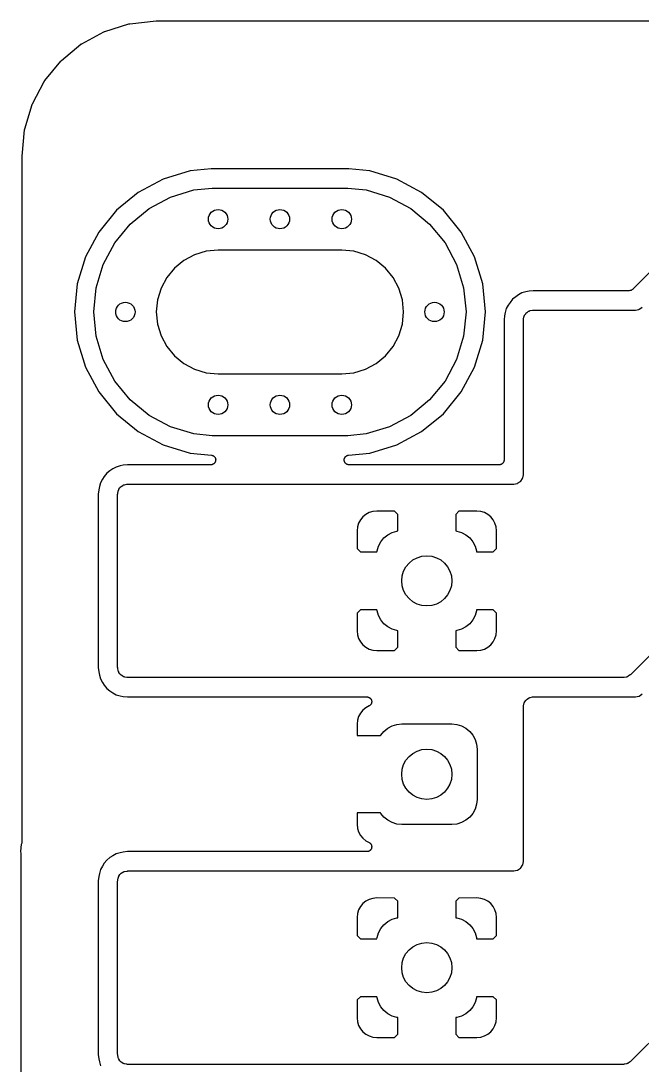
# Model space of a CAD drawing. Extents: x 1.67 to 6.2, y -5.98 to -1.89.
# Drawn here: x 1.673 to 2.306, y -2.953 to -1.891 of the extents above; entities that cross this region are included whole.
import ezdxf

# ---------------------------------------------------------------- set-up
doc = ezdxf.new("R2010")
doc.units = 0
doc.header["$MEASUREMENT"] = 0
doc.layers.add('BLACK', color=7, linetype='CONTINUOUS')

msp = doc.modelspace()

# ---------------------------------------------------------------- linework, layer by layer
at = {"layer": 'BLACK', "linetype": 'CONTINUOUS'}
for p, q in [((1.78401, -1.89359), (1.81079, -1.89077)), ((1.81079, -1.89077), (1.81086, -1.89077)), ((1.81086, -1.89077), (1.81108, -1.89077)), ((1.81108, -1.89077), (1.8113, -1.89075)), ((1.8113, -1.89075), (6.06174, -1.89075)), ((1.735, -1.91399), (1.75762, -1.90176)), ((1.75762, -1.90176), (1.75768, -1.90173)), ((1.75768, -1.90173), (1.75809, -1.90156)), ((1.75809, -1.90156), (1.75851, -1.90139)), ((1.75851, -1.90139), (1.78307, -1.89378)), ((1.78307, -1.89378), (1.78314, -1.89376)), ((1.78314, -1.89376), (1.78358, -1.89368)), ((1.78358, -1.89368), (1.78401, -1.89359)), ((1.71439, -1.93092), (1.7342, -1.91453)), ((1.7342, -1.91453), (1.73426, -1.91448)), ((1.73426, -1.91448), (1.73463, -1.91424)), ((1.73463, -1.91424), (1.735, -1.91399)), ((1.69746, -1.95153), (1.71371, -1.9316)), ((1.71371, -1.9316), (1.71376, -1.93155)), ((1.71376, -1.93155), (1.71407, -1.93124)), ((1.71407, -1.93124), (1.71439, -1.93092)), ((1.68485, -1.97504), (1.69693, -1.95233)), ((1.69693, -1.95233), (1.69696, -1.95227)), ((1.69696, -1.95227), (1.69721, -1.9519)), ((1.69721, -1.9519), (1.69746, -1.95153)), ((1.67705, -2.00054), (1.68449, -1.97592)), ((1.68449, -1.97592), (1.68451, -1.97586)), ((1.68451, -1.97586), (1.68468, -1.97545)), ((1.68468, -1.97545), (1.68485, -1.97504)), ((2.46334, -1.99701), (2.29644, -2.16391)), ((1.67424, -2.02833), (1.67687, -2.00149)), ((1.67687, -2.00149), (1.67688, -2.00142)), ((1.67688, -2.00142), (1.67697, -2.00098)), ((1.67697, -2.00098), (1.67705, -2.00054)), ((1.67421, -2.02874), (1.67424, -2.02854)), ((1.67421, -2.02881), (1.67421, -2.02874)), ((1.67421, -2.72714), (1.67421, -2.02881)), ((1.67424, -2.02854), (1.67424, -2.02833)), ((1.84546, -2.04345), (1.818, -2.05178)), ((1.86686, -2.04134), (1.84546, -2.04345)), ((2.00716, -2.04134), (1.86686, -2.04134)), ((2.02856, -2.04345), (2.00716, -2.04134)), ((2.05601, -2.05178), (2.02856, -2.04345)), ((1.818, -2.05178), (1.79269, -2.0653)), ((1.84932, -2.06285), (1.86783, -2.06102)), ((1.86783, -2.06102), (2.00619, -2.06102)), ((2.00619, -2.06102), (2.0247, -2.06285)), ((2.08132, -2.0653), (2.05601, -2.05178)), ((1.79269, -2.0653), (1.77051, -2.08351)), ((1.80368, -2.08175), (1.82557, -2.07005)), ((1.82557, -2.07005), (1.84932, -2.06285)), ((2.0247, -2.06285), (2.04845, -2.07005)), ((2.04845, -2.07005), (2.07033, -2.08175)), ((2.1035, -2.08351), (2.08132, -2.0653)), ((1.7845, -2.09749), (1.80368, -2.08175)), ((2.07033, -2.08175), (2.08952, -2.09749)), ((1.77051, -2.08351), (1.75231, -2.10569)), ((2.12171, -2.10569), (2.1035, -2.08351)), ((1.76876, -2.11668), (1.7845, -2.09749)), ((2.08952, -2.09749), (2.10526, -2.11668)), ((1.75231, -2.10569), (1.73878, -2.13099)), ((2.13523, -2.13099), (2.12171, -2.10569)), ((1.75706, -2.13856), (1.76876, -2.11668)), ((1.86173, -2.12523), (1.84991, -2.12881)), ((1.87402, -2.12402), (1.86173, -2.12523)), ((2, -2.12402), (1.87402, -2.12402)), ((2.01229, -2.12523), (2, -2.12402)), ((2.02411, -2.12881), (2.01229, -2.12523)), ((2.10526, -2.11668), (2.11696, -2.13856)), ((1.73878, -2.13099), (1.73045, -2.15845)), ((1.83902, -2.13463), (1.82947, -2.14247)), ((1.84991, -2.12881), (1.83902, -2.13463)), ((2.035, -2.13463), (2.02411, -2.12881)), ((2.04454, -2.14247), (2.035, -2.13463)), ((2.14356, -2.15845), (2.13523, -2.13099)), ((1.74985, -2.16231), (1.75706, -2.13856)), ((1.82947, -2.14247), (1.82164, -2.15201)), ((2.05238, -2.15201), (2.04454, -2.14247)), ((2.11696, -2.13856), (2.12416, -2.16231)), ((1.82164, -2.15201), (1.81582, -2.1629)), ((2.0582, -2.1629), (2.05238, -2.15201)), ((1.73045, -2.15845), (1.72764, -2.18701)), ((1.74742, -2.18701), (1.74985, -2.16231)), ((1.81582, -2.1629), (1.81223, -2.17472)), ((2.06178, -2.17472), (2.0582, -2.1629)), ((2.12416, -2.16231), (2.12659, -2.18701)), ((2.14637, -2.18701), (2.14356, -2.15845)), ((2.18359, -2.16762), (2.17998, -2.16956)), ((2.18751, -2.16643), (2.18359, -2.16762)), ((2.1908, -2.16578), (2.18751, -2.16643)), ((2.19512, -2.16535), (2.1908, -2.16578)), ((2.29296, -2.16535), (2.19512, -2.16535)), ((2.29341, -2.16531), (2.29296, -2.16535)), ((2.29386, -2.16527), (2.29341, -2.16531)), ((2.29389, -2.16526), (2.29386, -2.16527)), ((2.29391, -2.16526), (2.29389, -2.16526)), ((2.29435, -2.16513), (2.29391, -2.16526)), ((2.29478, -2.165), (2.29435, -2.16513)), ((2.29481, -2.16499), (2.29478, -2.165)), ((2.29483, -2.16498), (2.29481, -2.16499)), ((2.29523, -2.16477), (2.29483, -2.16498)), ((2.29564, -2.16456), (2.29523, -2.16477)), ((2.29566, -2.16454), (2.29564, -2.16456)), ((2.29568, -2.16453), (2.29566, -2.16454)), ((2.29603, -2.16425), (2.29568, -2.16453)), ((2.29639, -2.16396), (2.29603, -2.16425)), ((2.29642, -2.16393), (2.29639, -2.16396)), ((2.29643, -2.16392), (2.29642, -2.16393)), ((2.29644, -2.16391), (2.29643, -2.16392)), ((2.29643, -2.16392), (2.29643, -2.16392)), ((1.81223, -2.17472), (1.81102, -2.18701)), ((2.06299, -2.18701), (2.06178, -2.17472)), ((2.17142, -2.17719), (2.16956, -2.17998)), ((2.17402, -2.17402), (2.17142, -2.17719)), ((2.17719, -2.17142), (2.17402, -2.17402)), ((2.17998, -2.16956), (2.17719, -2.17142)), ((1.72764, -2.18701), (1.73045, -2.21556)), ((1.74985, -2.21171), (1.74742, -2.18701)), ((1.81102, -2.18701), (1.81223, -2.1993)), ((2.06178, -2.1993), (2.06299, -2.18701)), ((2.12659, -2.18701), (2.12416, -2.21171)), ((2.14356, -2.21556), (2.14637, -2.18701)), ((2.16643, -2.18751), (2.16578, -2.1908)), ((2.16762, -2.18359), (2.16643, -2.18751)), ((2.16956, -2.17998), (2.16762, -2.18359)), ((2.18633, -2.1903), (2.18738, -2.18874)), ((2.18738, -2.18873), (2.18742, -2.18868)), ((2.18738, -2.18874), (2.18738, -2.18873)), ((2.18738, -2.18873), (2.18738, -2.18873)), ((2.18738, -2.18873), (2.18738, -2.18873)), ((2.18742, -2.18868), (2.18771, -2.18833)), ((2.18771, -2.18833), (2.18799, -2.18799)), ((2.18799, -2.18799), (2.18802, -2.18797)), ((2.18802, -2.18797), (2.18804, -2.18795)), ((2.18804, -2.18795), (2.18839, -2.18766)), ((2.18839, -2.18766), (2.18874, -2.18738)), ((2.18874, -2.18738), (2.1903, -2.18633)), ((2.1903, -2.18633), (2.19031, -2.18633)), ((2.19031, -2.18633), (2.19036, -2.18629)), ((2.19031, -2.18633), (2.19031, -2.18633)), ((2.19031, -2.18633), (2.19031, -2.18633)), ((2.19036, -2.18629), (2.19076, -2.18609)), ((2.19076, -2.18609), (2.19116, -2.18588)), ((2.19116, -2.18588), (2.19119, -2.18587)), ((2.19119, -2.18587), (2.19121, -2.18585)), ((2.19121, -2.18585), (2.19165, -2.18573)), ((2.19165, -2.18573), (2.19208, -2.1856)), ((2.19208, -2.1856), (2.19441, -2.18513)), ((2.19441, -2.18513), (2.19447, -2.18512)), ((2.19441, -2.18513), (2.19441, -2.18513)), ((2.19441, -2.18513), (2.19441, -2.18513)), ((2.19441, -2.18513), (2.19441, -2.18513)), ((2.19447, -2.18512), (2.19492, -2.18508)), ((2.19492, -2.18508), (2.19537, -2.18504)), ((2.19537, -2.18504), (2.29883, -2.18504)), ((2.29883, -2.18504), (2.29931, -2.18499)), ((2.29931, -2.18499), (2.3026, -2.18434)), ((2.3026, -2.18434), (2.30283, -2.18427)), ((2.30283, -2.18427), (2.30304, -2.18416)), ((2.30304, -2.18416), (2.30574, -2.18235)), ((2.30574, -2.18235), (2.30583, -2.18229)), ((2.30574, -2.18235), (2.30574, -2.18235)), ((2.30583, -2.18229), (2.3062, -2.18199)), ((1.81223, -2.1993), (1.81582, -2.21111)), ((2.0582, -2.21111), (2.06178, -2.1993)), ((2.16578, -2.1908), (2.16535, -2.19512)), ((2.16535, -2.19512), (2.16535, -2.3376)), ((2.18504, -2.1953), (2.18509, -2.19485)), ((2.18504, -2.19536), (2.18504, -2.1953)), ((2.18504, -2.19537), (2.18504, -2.19536)), ((2.18504, -2.19536), (2.18504, -2.19536)), ((2.18504, -2.19536), (2.18504, -2.19536)), ((2.18504, -2.35212), (2.18504, -2.19537)), ((2.18509, -2.19485), (2.18513, -2.19441)), ((2.18513, -2.19441), (2.1856, -2.19208)), ((2.1856, -2.19207), (2.18561, -2.19201)), ((2.1856, -2.19208), (2.1856, -2.19207)), ((2.1856, -2.19207), (2.1856, -2.19207)), ((2.1856, -2.19207), (2.1856, -2.19207)), ((2.18561, -2.19201), (2.18575, -2.19158)), ((2.18575, -2.19158), (2.18588, -2.19115)), ((2.18588, -2.19115), (2.18589, -2.19112)), ((2.18589, -2.19112), (2.1859, -2.19109)), ((2.1859, -2.19109), (2.18612, -2.1907)), ((2.18612, -2.1907), (2.18633, -2.1903)), ((1.73045, -2.21556), (1.73878, -2.24302)), ((1.75706, -2.23545), (1.74985, -2.21171)), ((1.81582, -2.21111), (1.82164, -2.222)), ((2.05238, -2.222), (2.0582, -2.21111)), ((2.12416, -2.21171), (2.11696, -2.23545)), ((2.13523, -2.24302), (2.14356, -2.21556)), ((1.82164, -2.222), (1.82947, -2.23155)), ((1.82947, -2.23155), (1.83902, -2.23938)), ((2.035, -2.23938), (2.04454, -2.23155)), ((2.04454, -2.23155), (2.05238, -2.222)), ((1.76876, -2.25734), (1.75706, -2.23545)), ((1.83902, -2.23938), (1.84991, -2.2452)), ((2.02411, -2.2452), (2.035, -2.23938)), ((2.11696, -2.23545), (2.10526, -2.25734)), ((1.73878, -2.24302), (1.75231, -2.26833)), ((1.84991, -2.2452), (1.86173, -2.24879)), ((1.86173, -2.24879), (1.87402, -2.25)), ((1.87402, -2.25), (2, -2.25)), ((2, -2.25), (2.01229, -2.24879)), ((2.01229, -2.24879), (2.02411, -2.2452)), ((2.12171, -2.26833), (2.13523, -2.24302)), ((1.7845, -2.27652), (1.76876, -2.25734)), ((2.10526, -2.25734), (2.08952, -2.27652)), ((1.75231, -2.26833), (1.77051, -2.29051)), ((2.1035, -2.29051), (2.12171, -2.26833)), ((1.80368, -2.29227), (1.7845, -2.27652)), ((2.08952, -2.27652), (2.07033, -2.29227)), ((1.77051, -2.29051), (1.79269, -2.30871)), ((1.82557, -2.30397), (1.80368, -2.29227)), ((2.07033, -2.29227), (2.04845, -2.30397)), ((2.08132, -2.30871), (2.1035, -2.29051)), ((1.84932, -2.31117), (1.82557, -2.30397)), ((2.04845, -2.30397), (2.0247, -2.31117)), ((1.79269, -2.30871), (1.818, -2.32224)), ((1.86783, -2.31299), (1.84932, -2.31117)), ((2.00619, -2.31299), (1.86783, -2.31299)), ((2.0247, -2.31117), (2.00619, -2.31299)), ((2.05601, -2.32224), (2.08132, -2.30871)), ((1.818, -2.32224), (1.84546, -2.33057)), ((2.02856, -2.33057), (2.05601, -2.32224)), ((1.84546, -2.33057), (1.8671, -2.3327)), ((1.8671, -2.3327), (1.86717, -2.33271)), ((1.86717, -2.33271), (1.8674, -2.33276)), ((1.8674, -2.33276), (1.86764, -2.33278)), ((1.86764, -2.33278), (1.86787, -2.33286)), ((1.86787, -2.33286), (1.86811, -2.33291)), ((1.86811, -2.33291), (1.86833, -2.333)), ((1.86833, -2.333), (1.86856, -2.33308)), ((1.86856, -2.33308), (1.86877, -2.33319)), ((1.86877, -2.33319), (1.86899, -2.33329)), ((1.86899, -2.33329), (1.86919, -2.33342)), ((1.86919, -2.33342), (1.8694, -2.33354)), ((1.8694, -2.33354), (1.86958, -2.33369)), ((1.86958, -2.33369), (1.86978, -2.33383)), ((1.86978, -2.33383), (1.86995, -2.334)), ((1.86995, -2.334), (1.87013, -2.33416)), ((1.87013, -2.33416), (1.87029, -2.33434)), ((1.87029, -2.33434), (1.87045, -2.33452)), ((1.87045, -2.33452), (1.87059, -2.33472)), ((1.87059, -2.33472), (1.87074, -2.3349)), ((1.87074, -2.3349), (1.87085, -2.33512)), ((1.87085, -2.33512), (1.87098, -2.33532)), ((1.87098, -2.33532), (1.87107, -2.33554)), ((1.87107, -2.33554), (1.87118, -2.33575)), ((1.87118, -2.33575), (1.87125, -2.33599)), ((1.87125, -2.33599), (1.87134, -2.33621)), ((1.87134, -2.33621), (1.87138, -2.33645)), ((1.87138, -2.33645), (1.87145, -2.33668)), ((1.87145, -2.33668), (1.87147, -2.33692)), ((1.87147, -2.33692), (1.87152, -2.33715)), ((1.87154, -2.33763), (1.87151, -2.33787)), ((1.87151, -2.33787), (1.87151, -2.33812)), ((1.87152, -2.33715), (1.87152, -2.33739)), ((1.87152, -2.33739), (1.87154, -2.33763)), ((2.00248, -2.33756), (2.0025, -2.33733)), ((2.0025, -2.3378), (2.00248, -2.33756)), ((2.0025, -2.33709), (2.00255, -2.33685)), ((2.0025, -2.33733), (2.0025, -2.33709)), ((2.0025, -2.33805), (2.0025, -2.3378)), ((2.00255, -2.33685), (2.00258, -2.33661)), ((2.00258, -2.33661), (2.00265, -2.33638)), ((2.00265, -2.33638), (2.0027, -2.33615)), ((2.0027, -2.33615), (2.00279, -2.33592)), ((2.00279, -2.33592), (2.00286, -2.33569)), ((2.00286, -2.33569), (2.00298, -2.33548)), ((2.00298, -2.33548), (2.00307, -2.33526)), ((2.00307, -2.33526), (2.0032, -2.33506)), ((2.0032, -2.33506), (2.00332, -2.33485)), ((2.00332, -2.33485), (2.00347, -2.33466)), ((2.00347, -2.33466), (2.0036, -2.33446)), ((2.0036, -2.33446), (2.00378, -2.33429)), ((2.00378, -2.33429), (2.00393, -2.33411)), ((2.00393, -2.33411), (2.00412, -2.33396)), ((2.00412, -2.33396), (2.00429, -2.33379)), ((2.00429, -2.33379), (2.00449, -2.33365)), ((2.00449, -2.33365), (2.00467, -2.3335)), ((2.00467, -2.3335), (2.00489, -2.33339)), ((2.00489, -2.33339), (2.00509, -2.33325)), ((2.00509, -2.33325), (2.00531, -2.33316)), ((2.00531, -2.33316), (2.00552, -2.33305)), ((2.00552, -2.33305), (2.00575, -2.33298)), ((2.00575, -2.33298), (2.00597, -2.33289)), ((2.00597, -2.33289), (2.00621, -2.33284)), ((2.00621, -2.33284), (2.00644, -2.33277)), ((2.00644, -2.33277), (2.00668, -2.33275)), ((2.00668, -2.33275), (2.00692, -2.3327)), ((2.00692, -2.3327), (2.02856, -2.33057)), ((2.16535, -2.33767), (2.1653, -2.33813)), ((2.16535, -2.3376), (2.16535, -2.33763)), ((2.16535, -2.33763), (2.16535, -2.33763)), ((2.16535, -2.33763), (2.16535, -2.33763)), ((2.16535, -2.33763), (2.16535, -2.33767)), ((1.7638, -2.34859), (1.76063, -2.35118)), ((1.76659, -2.34672), (1.7638, -2.34859)), ((1.77021, -2.34479), (1.76659, -2.34672)), ((1.77413, -2.3436), (1.77021, -2.34479)), ((1.77742, -2.34295), (1.77413, -2.3436)), ((1.78174, -2.34252), (1.77742, -2.34295)), ((1.86662, -2.34252), (1.78174, -2.34252)), ((1.86686, -2.3425), (1.86662, -2.34252)), ((1.8671, -2.3425), (1.86686, -2.3425)), ((1.86733, -2.34245), (1.8671, -2.3425)), ((1.86757, -2.34243), (1.86733, -2.34245)), ((1.8678, -2.34236), (1.86757, -2.34243)), ((1.86804, -2.34231), (1.8678, -2.34236)), ((1.86826, -2.34222), (1.86804, -2.34231)), ((1.86849, -2.34215), (1.86826, -2.34222)), ((1.8687, -2.34204), (1.86849, -2.34215)), ((1.86893, -2.34194), (1.8687, -2.34204)), ((1.86913, -2.34181), (1.86893, -2.34194)), ((1.86934, -2.3417), (1.86913, -2.34181)), ((1.86953, -2.34155), (1.86934, -2.3417)), ((1.86973, -2.34141), (1.86953, -2.34155)), ((1.8699, -2.34124), (1.86973, -2.34141)), ((1.87009, -2.34109), (1.8699, -2.34124)), ((1.87024, -2.34091), (1.87009, -2.34109)), ((1.87041, -2.34074), (1.87024, -2.34091)), ((1.87054, -2.34054), (1.87041, -2.34074)), ((1.8707, -2.34035), (1.87054, -2.34054)), ((1.87081, -2.34014), (1.8707, -2.34035)), ((1.87095, -2.33994), (1.87081, -2.34014)), ((1.87104, -2.33972), (1.87095, -2.33994)), ((1.87115, -2.33951), (1.87104, -2.33972)), ((1.87123, -2.33928), (1.87115, -2.33951)), ((1.87132, -2.33906), (1.87123, -2.33928)), ((1.87137, -2.33882), (1.87132, -2.33906)), ((1.87144, -2.33859), (1.87137, -2.33882)), ((1.87146, -2.33835), (1.87144, -2.33859)), ((1.87151, -2.33812), (1.87146, -2.33835)), ((2.00254, -2.33828), (2.0025, -2.33805)), ((2.00256, -2.33852), (2.00254, -2.33828)), ((2.00263, -2.33875), (2.00256, -2.33852)), ((2.00268, -2.33899), (2.00263, -2.33875)), ((2.00277, -2.33921), (2.00268, -2.33899)), ((2.00284, -2.33944), (2.00277, -2.33921)), ((2.00295, -2.33966), (2.00284, -2.33944)), ((2.00304, -2.33988), (2.00295, -2.33966)), ((2.00317, -2.34008), (2.00304, -2.33988)), ((2.00328, -2.34029), (2.00317, -2.34008)), ((2.00343, -2.34048), (2.00328, -2.34029)), ((2.00356, -2.34068), (2.00343, -2.34048)), ((2.00373, -2.34086), (2.00356, -2.34068)), ((2.00388, -2.34104), (2.00373, -2.34086)), ((2.00407, -2.3412), (2.00388, -2.34104)), ((2.00424, -2.34137), (2.00407, -2.3412)), ((2.00443, -2.34151), (2.00424, -2.34137)), ((2.00462, -2.34166), (2.00443, -2.34151)), ((2.00483, -2.34178), (2.00462, -2.34166)), ((2.00503, -2.34191), (2.00483, -2.34178)), ((2.00525, -2.34201), (2.00503, -2.34191)), ((2.00546, -2.34212), (2.00525, -2.34201)), ((2.00569, -2.34219), (2.00546, -2.34212)), ((2.00591, -2.34229), (2.00569, -2.34219)), ((2.00615, -2.34234), (2.00591, -2.34229)), ((2.00637, -2.34241), (2.00615, -2.34234)), ((2.00661, -2.34244), (2.00637, -2.34241)), ((2.00685, -2.34249), (2.00661, -2.34244)), ((2.00709, -2.34249), (2.00685, -2.34249)), ((2.00733, -2.34252), (2.00709, -2.34249)), ((2.0074, -2.34252), (2.00733, -2.34252)), ((2.16043, -2.34252), (2.0074, -2.34252)), ((2.16089, -2.34247), (2.16043, -2.34252)), ((2.16136, -2.34243), (2.16089, -2.34247)), ((2.16137, -2.34243), (2.16136, -2.34243)), ((2.16139, -2.34243), (2.16137, -2.34243)), ((2.16183, -2.34229), (2.16139, -2.34243)), ((2.16228, -2.34216), (2.16183, -2.34229)), ((2.16229, -2.34215), (2.16228, -2.34216)), ((2.16231, -2.34215), (2.16229, -2.34215)), ((2.16272, -2.34193), (2.16231, -2.34215)), ((2.16313, -2.34172), (2.16272, -2.34193)), ((2.16314, -2.34171), (2.16313, -2.34172)), ((2.16316, -2.3417), (2.16314, -2.34171)), ((2.16351, -2.34141), (2.16316, -2.3417)), ((2.16388, -2.34111), (2.16351, -2.34141)), ((2.16389, -2.3411), (2.16388, -2.34111)), ((2.1639, -2.34109), (2.16389, -2.3411)), ((2.1642, -2.34073), (2.1639, -2.34109)), ((2.16449, -2.34038), (2.1642, -2.34073)), ((2.1645, -2.34036), (2.16449, -2.34038)), ((2.16451, -2.34035), (2.1645, -2.34036)), ((2.16473, -2.33994), (2.16451, -2.34035)), ((2.16496, -2.33954), (2.16473, -2.33994)), ((2.16497, -2.33951), (2.16496, -2.33952)), ((2.16496, -2.33952), (2.16496, -2.33954)), ((2.16511, -2.33906), (2.16497, -2.33951)), ((2.16525, -2.33862), (2.16511, -2.33906)), ((2.1653, -2.33813), (2.16525, -2.33859)), ((2.16525, -2.33859), (2.16525, -2.3386)), ((2.16525, -2.3386), (2.16525, -2.33862)), ((1.75617, -2.35714), (1.75424, -2.36076)), ((1.75803, -2.35435), (1.75617, -2.35714)), ((1.76063, -2.35118), (1.75803, -2.35435)), ((2.18214, -2.35931), (2.18229, -2.35912)), ((2.18229, -2.35912), (2.18416, -2.35633)), ((2.18416, -2.35633), (2.18427, -2.35612)), ((2.18427, -2.35612), (2.18434, -2.35589)), ((2.18434, -2.35589), (2.18499, -2.3526)), ((2.18499, -2.3526), (2.18504, -2.35212)), ((1.75239, -2.36797), (1.75197, -2.37229)), ((1.75305, -2.36468), (1.75239, -2.36797)), ((1.75424, -2.36076), (1.75305, -2.36468)), ((1.77175, -2.37157), (1.77221, -2.36924)), ((1.77221, -2.36923), (1.77223, -2.36917)), ((1.77221, -2.36924), (1.77221, -2.36923)), ((1.77221, -2.36923), (1.77221, -2.36923)), ((1.77221, -2.36923), (1.77221, -2.36923)), ((1.77223, -2.36917), (1.77236, -2.36874)), ((1.77236, -2.36874), (1.77249, -2.36831)), ((1.77249, -2.36831), (1.77251, -2.36829)), ((1.77251, -2.36829), (1.77252, -2.36826)), ((1.77252, -2.36826), (1.77273, -2.36786)), ((1.77273, -2.36786), (1.77295, -2.36747)), ((1.77295, -2.36747), (1.77399, -2.3659)), ((1.77399, -2.3659), (1.774, -2.36589)), ((1.774, -2.36589), (1.77403, -2.36584)), ((1.774, -2.36589), (1.774, -2.36589)), ((1.774, -2.36589), (1.774, -2.36589)), ((1.77403, -2.36584), (1.77432, -2.3655)), ((1.77432, -2.3655), (1.77461, -2.36515)), ((1.77461, -2.36515), (1.77463, -2.36513)), ((1.77463, -2.36513), (1.77465, -2.36511)), ((1.77465, -2.36511), (1.775, -2.36483)), ((1.775, -2.36483), (1.77535, -2.36454)), ((1.77535, -2.36454), (1.77692, -2.3635)), ((1.77692, -2.36349), (1.77697, -2.36346)), ((1.77692, -2.3635), (1.77692, -2.36349)), ((1.77692, -2.36349), (1.77692, -2.36349)), ((1.77692, -2.36349), (1.77692, -2.36349)), ((1.77697, -2.36346), (1.77737, -2.36325)), ((1.77737, -2.36325), (1.77777, -2.36304)), ((1.77777, -2.36304), (1.7778, -2.36303)), ((1.7778, -2.36303), (1.77783, -2.36302)), ((1.77783, -2.36302), (1.77826, -2.36289)), ((1.77826, -2.36289), (1.77869, -2.36276)), ((1.77869, -2.36276), (1.78102, -2.3623)), ((1.78102, -2.3623), (1.78102, -2.3623)), ((1.78102, -2.3623), (1.78102, -2.3623)), ((1.78102, -2.3623), (1.78103, -2.3623)), ((1.78103, -2.3623), (1.78109, -2.36229)), ((1.78109, -2.36229), (1.78154, -2.36225)), ((1.78154, -2.36225), (1.78198, -2.3622)), ((1.78198, -2.3622), (2.17496, -2.3622)), ((2.17496, -2.3622), (2.17543, -2.36216)), ((2.17543, -2.36216), (2.17873, -2.3615)), ((2.17873, -2.3615), (2.17895, -2.36143)), ((2.17895, -2.36143), (2.17916, -2.36132)), ((2.17916, -2.36132), (2.18196, -2.35946)), ((2.18196, -2.35946), (2.18214, -2.35931)), ((1.75197, -2.37229), (1.75197, -2.54897)), ((1.77165, -2.37246), (1.7717, -2.37202)), ((1.77165, -2.37253), (1.77165, -2.37246)), ((1.77165, -2.37253), (1.77165, -2.37253)), ((1.77165, -2.37253), (1.77165, -2.37253)), ((1.77165, -2.54873), (1.77165, -2.37253)), ((1.77165, -2.37253), (1.77165, -2.37253)), ((1.7717, -2.37202), (1.77175, -2.37157)), ((2.03157, -2.39005), (2.02786, -2.39117)), ((2.03566, -2.38965), (2.03157, -2.39005)), ((2.05381, -2.38975), (2.03566, -2.38965)), ((2.05709, -2.39303), (2.05381, -2.38975)), ((2.11942, -2.38975), (2.11614, -2.39303)), ((2.13757, -2.38965), (2.11942, -2.38975)), ((2.14165, -2.39005), (2.13757, -2.38965)), ((2.14536, -2.39117), (2.14165, -2.39005)), ((2.46545, -2.38494), (2.29456, -2.55583)), ((2.01899, -2.39846), (2.01716, -2.40188)), ((2.02145, -2.39546), (2.01899, -2.39846)), ((2.02444, -2.393), (2.02145, -2.39546)), ((2.02786, -2.39117), (2.02444, -2.393)), ((2.05709, -2.40984), (2.05709, -2.39303)), ((2.11614, -2.39303), (2.11614, -2.40984)), ((2.14878, -2.393), (2.14536, -2.39117)), ((2.15178, -2.39546), (2.14878, -2.393)), ((2.15424, -2.39846), (2.15178, -2.39546)), ((2.15607, -2.40188), (2.15424, -2.39846)), ((2.01603, -2.40559), (2.01563, -2.40968)), ((2.01563, -2.40968), (2.01574, -2.42782)), ((2.01716, -2.40188), (2.01603, -2.40559)), ((2.04681, -2.41376), (2.05123, -2.4114)), ((2.05123, -2.4114), (2.05603, -2.40994)), ((2.05603, -2.40994), (2.05709, -2.40984)), ((2.11614, -2.40984), (2.1172, -2.40994)), ((2.1172, -2.40994), (2.122, -2.4114)), ((2.122, -2.4114), (2.12642, -2.41376)), ((2.1572, -2.40559), (2.15607, -2.40188)), ((2.1576, -2.40968), (2.1572, -2.40559)), ((2.15749, -2.42782), (2.1576, -2.40968)), ((2.03738, -2.42525), (2.03975, -2.42082)), ((2.03975, -2.42082), (2.04293, -2.41694)), ((2.04293, -2.41694), (2.04681, -2.41376)), ((2.12642, -2.41376), (2.1303, -2.41694)), ((2.1303, -2.41694), (2.13348, -2.42082)), ((2.13348, -2.42082), (2.13585, -2.42525)), ((2.01574, -2.42782), (2.01902, -2.4311)), ((2.01902, -2.4311), (2.03582, -2.4311)), ((2.03582, -2.4311), (2.03592, -2.43005)), ((2.03592, -2.43005), (2.03738, -2.42525)), ((2.13585, -2.42525), (2.1373, -2.43005)), ((2.1373, -2.43005), (2.13741, -2.4311)), ((2.13741, -2.4311), (2.15421, -2.4311)), ((2.15421, -2.4311), (2.15749, -2.42782)), ((2.01574, -2.49344), (2.01563, -2.51158)), ((2.01902, -2.49016), (2.01574, -2.49344)), ((2.03582, -2.49016), (2.01902, -2.49016)), ((2.03592, -2.49121), (2.03582, -2.49016)), ((2.03738, -2.49601), (2.03592, -2.49121)), ((2.03975, -2.50044), (2.03738, -2.49601)), ((2.13585, -2.49601), (2.13348, -2.50044)), ((2.1373, -2.49121), (2.13585, -2.49601)), ((2.13741, -2.49016), (2.1373, -2.49121)), ((2.15421, -2.49016), (2.13741, -2.49016)), ((2.15749, -2.49344), (2.15421, -2.49016)), ((2.1576, -2.51158), (2.15749, -2.49344)), ((2.04293, -2.50432), (2.03975, -2.50044)), ((2.04681, -2.5075), (2.04293, -2.50432)), ((2.05123, -2.50986), (2.04681, -2.5075)), ((2.12642, -2.5075), (2.122, -2.50986)), ((2.1303, -2.50432), (2.12642, -2.5075)), ((2.13348, -2.50044), (2.1303, -2.50432)), ((2.01563, -2.51158), (2.01603, -2.51567)), ((2.01603, -2.51567), (2.01716, -2.51938)), ((2.05603, -2.51132), (2.05123, -2.50986)), ((2.05709, -2.51142), (2.05603, -2.51132)), ((2.05709, -2.52823), (2.05709, -2.51142)), ((2.1172, -2.51132), (2.11614, -2.51142)), ((2.11614, -2.51142), (2.11614, -2.52823)), ((2.122, -2.50986), (2.1172, -2.51132)), ((2.15607, -2.51938), (2.1572, -2.51567)), ((2.1572, -2.51567), (2.1576, -2.51158)), ((2.01716, -2.51938), (2.01899, -2.5228)), ((2.01899, -2.5228), (2.02145, -2.5258)), ((2.02145, -2.5258), (2.02444, -2.52826)), ((2.02444, -2.52826), (2.02786, -2.53009)), ((2.05381, -2.53151), (2.05709, -2.52823)), ((2.11614, -2.52823), (2.11942, -2.53151)), ((2.14536, -2.53009), (2.14878, -2.52826)), ((2.14878, -2.52826), (2.15178, -2.5258)), ((2.15178, -2.5258), (2.15424, -2.5228)), ((2.15424, -2.5228), (2.15607, -2.51938)), ((2.02786, -2.53009), (2.03157, -2.53121)), ((2.03157, -2.53121), (2.03566, -2.53161)), ((2.03566, -2.53161), (2.05381, -2.53151)), ((2.11942, -2.53151), (2.13757, -2.53161)), ((2.13757, -2.53161), (2.14165, -2.53121)), ((2.14165, -2.53121), (2.14536, -2.53009)), ((1.75197, -2.54897), (1.75239, -2.55329)), ((1.7717, -2.54917), (1.77165, -2.54873)), ((1.77174, -2.54962), (1.7717, -2.54917)), ((1.77175, -2.54969), (1.77174, -2.54962)), ((1.77221, -2.55202), (1.77175, -2.54969)), ((1.75239, -2.55329), (1.75305, -2.55658)), ((1.75305, -2.55658), (1.75424, -2.5605)), ((1.75424, -2.5605), (1.75617, -2.56412)), ((1.77234, -2.55245), (1.77221, -2.55202)), ((1.77247, -2.55288), (1.77234, -2.55245)), ((1.77248, -2.55291), (1.77247, -2.55288)), ((1.77249, -2.55294), (1.77248, -2.55291)), ((1.7727, -2.55334), (1.77249, -2.55294)), ((1.77291, -2.55374), (1.7727, -2.55334)), ((1.77294, -2.55379), (1.77291, -2.55374)), ((1.77295, -2.55379), (1.77294, -2.55379)), ((1.77294, -2.55379), (1.77294, -2.55379)), ((1.77294, -2.55379), (1.77294, -2.55379)), ((1.77399, -2.55536), (1.77295, -2.55379)), ((1.77428, -2.55571), (1.77399, -2.55536)), ((1.77456, -2.55606), (1.77428, -2.55571)), ((1.77458, -2.55608), (1.77456, -2.55606)), ((1.7746, -2.5561), (1.77458, -2.55608)), ((1.77495, -2.55639), (1.7746, -2.5561)), ((1.77529, -2.55668), (1.77495, -2.55639)), ((1.77534, -2.55671), (1.77529, -2.55668)), ((1.77535, -2.55672), (1.77534, -2.55671)), ((1.77534, -2.55671), (1.77534, -2.55671)), ((1.77534, -2.55671), (1.77534, -2.55671)), ((1.77692, -2.55776), (1.77535, -2.55672)), ((1.77731, -2.55797), (1.77692, -2.55776)), ((1.77771, -2.55819), (1.77731, -2.55797)), ((1.77774, -2.5582), (1.77771, -2.55819)), ((1.77776, -2.55822), (1.77774, -2.5582)), ((1.77819, -2.55835), (1.77776, -2.55822)), ((1.77862, -2.55848), (1.77819, -2.55835)), ((1.77868, -2.55849), (1.77862, -2.55848)), ((1.77868, -2.5585), (1.77868, -2.55849)), ((1.77869, -2.5585), (1.77868, -2.5585)), ((1.77868, -2.5585), (1.77868, -2.5585)), ((1.78102, -2.55896), (1.77869, -2.5585)), ((1.78147, -2.559), (1.78102, -2.55896)), ((1.78191, -2.55905), (1.78147, -2.559)), ((1.78198, -2.55906), (1.78191, -2.55905)), ((2.28678, -2.55906), (1.78198, -2.55906)), ((1.78198, -2.55906), (1.78198, -2.55906)), ((1.78198, -2.55906), (1.78198, -2.55906)), ((1.78198, -2.55906), (1.78198, -2.55906)), ((2.28722, -2.55901), (2.28678, -2.55906)), ((2.28767, -2.55897), (2.28722, -2.55901)), ((2.28773, -2.55896), (2.28767, -2.55897)), ((2.28774, -2.55896), (2.28773, -2.55896)), ((2.28773, -2.55896), (2.28773, -2.55896)), ((2.28773, -2.55896), (2.28773, -2.55896)), ((2.29007, -2.5585), (2.28774, -2.55896)), ((2.2905, -2.55837), (2.29007, -2.5585)), ((2.29093, -2.55824), (2.2905, -2.55837)), ((2.29096, -2.55823), (2.29093, -2.55824)), ((2.29099, -2.55822), (2.29096, -2.55823)), ((2.29138, -2.55801), (2.29099, -2.55822)), ((2.29178, -2.5578), (2.29138, -2.55801)), ((2.29183, -2.55777), (2.29178, -2.5578)), ((2.29184, -2.55777), (2.29183, -2.55777)), ((2.29183, -2.55777), (2.29183, -2.55777)), ((2.29382, -2.55644), (2.29184, -2.55776)), ((2.29184, -2.55776), (2.29184, -2.55777)), ((2.29416, -2.55616), (2.29382, -2.55644)), ((2.29452, -2.55588), (2.29416, -2.55616)), ((2.29456, -2.55583), (2.29452, -2.55588)), ((2.29456, -2.55583), (2.29456, -2.55583)), ((2.29456, -2.55583), (2.29456, -2.55583)), ((2.29456, -2.55583), (2.29456, -2.55583)), ((1.75617, -2.56412), (1.75803, -2.56691)), ((1.75803, -2.56691), (1.76063, -2.57008)), ((1.76063, -2.57008), (1.7638, -2.57267)), ((1.7638, -2.57267), (1.76659, -2.57454)), ((1.76659, -2.57454), (1.77021, -2.57647)), ((1.77021, -2.57647), (1.77413, -2.57766)), ((1.77413, -2.57766), (1.77742, -2.57831)), ((1.77742, -2.57831), (1.78174, -2.57874)), ((1.78174, -2.57874), (2.02559, -2.57874)), ((2.02559, -2.57874), (2.02566, -2.57874)), ((2.02566, -2.57874), (2.02589, -2.57877)), ((2.02589, -2.57877), (2.02612, -2.57877)), ((2.02612, -2.57877), (2.02637, -2.57882)), ((2.02637, -2.57882), (2.02661, -2.57885)), ((2.02661, -2.57885), (2.02683, -2.57892)), ((2.02683, -2.57892), (2.02706, -2.57897)), ((2.02706, -2.57897), (2.02729, -2.57906)), ((2.02729, -2.57906), (2.02753, -2.57914)), ((2.02753, -2.57914), (2.02773, -2.57925)), ((2.02773, -2.57925), (2.02795, -2.57934)), ((2.02795, -2.57934), (2.02815, -2.57948)), ((2.02815, -2.57948), (2.02837, -2.5796)), ((2.02837, -2.5796), (2.02855, -2.57975)), ((2.02855, -2.57975), (2.02874, -2.57988)), ((2.02874, -2.57988), (2.02891, -2.58006)), ((2.02891, -2.58006), (2.0291, -2.58022)), ((2.0291, -2.58022), (2.02925, -2.5804)), ((2.02925, -2.5804), (2.02942, -2.58057)), ((2.02942, -2.58057), (2.02955, -2.58077)), ((2.02955, -2.58077), (2.0297, -2.58097)), ((2.0297, -2.58097), (2.02981, -2.58118)), ((2.02981, -2.58118), (2.02994, -2.58137)), ((2.02994, -2.58137), (2.03004, -2.5816)), ((2.03004, -2.5816), (2.03015, -2.58182)), ((2.03015, -2.58182), (2.03022, -2.58204)), ((2.03022, -2.58204), (2.0303, -2.58226)), ((2.0303, -2.58226), (2.03035, -2.5825)), ((2.18738, -2.58243), (2.18742, -2.58238)), ((2.18738, -2.58244), (2.18738, -2.58243)), ((2.18738, -2.58243), (2.18738, -2.58243)), ((2.18738, -2.58243), (2.18738, -2.58243)), ((2.18742, -2.58238), (2.18771, -2.58203)), ((2.18771, -2.58203), (2.18799, -2.58169)), ((2.18799, -2.58169), (2.18802, -2.58167)), ((2.18802, -2.58167), (2.18804, -2.58165)), ((2.18804, -2.58165), (2.18839, -2.58136)), ((2.18839, -2.58136), (2.18874, -2.58108)), ((2.18874, -2.58108), (2.1903, -2.58003)), ((2.1903, -2.58003), (2.19031, -2.58003)), ((2.19031, -2.58003), (2.19036, -2.58)), ((2.19031, -2.58003), (2.19031, -2.58003)), ((2.19031, -2.58003), (2.19031, -2.58003)), ((2.19036, -2.58), (2.19076, -2.57979)), ((2.19076, -2.57979), (2.19116, -2.57958)), ((2.19116, -2.57958), (2.19119, -2.57957)), ((2.19119, -2.57957), (2.19121, -2.57955)), ((2.19121, -2.57955), (2.19165, -2.57943)), ((2.19165, -2.57943), (2.19208, -2.5793)), ((2.19208, -2.5793), (2.19441, -2.57883)), ((2.19441, -2.57883), (2.19447, -2.57882)), ((2.19441, -2.57883), (2.19441, -2.57883)), ((2.19441, -2.57883), (2.19441, -2.57883)), ((2.19441, -2.57883), (2.19441, -2.57883)), ((2.19447, -2.57882), (2.19492, -2.57878)), ((2.19492, -2.57878), (2.19537, -2.57874)), ((2.19537, -2.57874), (2.29883, -2.57874)), ((2.29883, -2.57874), (2.29931, -2.57869)), ((2.29931, -2.57869), (2.3026, -2.57804)), ((2.3026, -2.57804), (2.30283, -2.57797)), ((2.30283, -2.57797), (2.30304, -2.57786)), ((2.30304, -2.57786), (2.30574, -2.57605)), ((2.30574, -2.57605), (2.30583, -2.57599)), ((2.30574, -2.57605), (2.30574, -2.57605)), ((2.30583, -2.57599), (2.3062, -2.57569)), ((2.02145, -2.59231), (2.01899, -2.59531)), ((2.02444, -2.58985), (2.02145, -2.59231)), ((2.02791, -2.588), (2.02444, -2.58985)), ((2.0281, -2.58787), (2.02791, -2.588)), ((2.02831, -2.58776), (2.0281, -2.58787)), ((2.0285, -2.5876), (2.02831, -2.58776)), ((2.02871, -2.58747), (2.0285, -2.5876)), ((2.02887, -2.5873), (2.02871, -2.58747)), ((2.02905, -2.58715), (2.02887, -2.5873)), ((2.02921, -2.58696), (2.02905, -2.58715)), ((2.02939, -2.58679), (2.02921, -2.58696)), ((2.02952, -2.58659), (2.02939, -2.58679)), ((2.02967, -2.58641), (2.02952, -2.58659)), ((2.02978, -2.5862), (2.02967, -2.58641)), ((2.02992, -2.58599), (2.02978, -2.5862)), ((2.03001, -2.58578), (2.02992, -2.58599)), ((2.03012, -2.58557), (2.03001, -2.58578)), ((2.0302, -2.58533), (2.03012, -2.58557)), ((2.03029, -2.58511), (2.0302, -2.58533)), ((2.03034, -2.58488), (2.03029, -2.58511)), ((2.03041, -2.58465), (2.03034, -2.58488)), ((2.03035, -2.5825), (2.03042, -2.58274)), ((2.03043, -2.58441), (2.03041, -2.58465)), ((2.03042, -2.58274), (2.03044, -2.58297)), ((2.03048, -2.58417), (2.03043, -2.58441)), ((2.03044, -2.58297), (2.03049, -2.5832)), ((2.03051, -2.5837), (2.03048, -2.58393)), ((2.03048, -2.58393), (2.03048, -2.58417)), ((2.03049, -2.5832), (2.03049, -2.58345)), ((2.03049, -2.58345), (2.03051, -2.5837)), ((2.18504, -2.589), (2.18509, -2.58855)), ((2.18504, -2.58906), (2.18504, -2.589)), ((2.18504, -2.58907), (2.18504, -2.58906)), ((2.18504, -2.58906), (2.18504, -2.58906)), ((2.18504, -2.58906), (2.18504, -2.58906)), ((2.18504, -2.74582), (2.18504, -2.58907)), ((2.18509, -2.58855), (2.18513, -2.58811)), ((2.18513, -2.58811), (2.1856, -2.58578)), ((2.1856, -2.58577), (2.18561, -2.58571)), ((2.1856, -2.58578), (2.1856, -2.58577)), ((2.1856, -2.58577), (2.1856, -2.58577)), ((2.1856, -2.58577), (2.1856, -2.58577)), ((2.18561, -2.58571), (2.18575, -2.58528)), ((2.18575, -2.58528), (2.18588, -2.58485)), ((2.18588, -2.58485), (2.18589, -2.58482)), ((2.18589, -2.58482), (2.1859, -2.58479)), ((2.1859, -2.58479), (2.18612, -2.5844)), ((2.18612, -2.5844), (2.18633, -2.584)), ((2.18633, -2.584), (2.18738, -2.58244)), ((2.01603, -2.60244), (2.01563, -2.60653)), ((2.01716, -2.59873), (2.01603, -2.60244)), ((2.01899, -2.59531), (2.01716, -2.59873)), ((2.01563, -2.60653), (2.0157, -2.61811)), ((2.03975, -2.61767), (2.04293, -2.61379)), ((2.04293, -2.61379), (2.04681, -2.61061)), ((2.04681, -2.61061), (2.05123, -2.60825)), ((2.05123, -2.60825), (2.05603, -2.60679)), ((2.05603, -2.60679), (2.06102, -2.6063)), ((2.06102, -2.6063), (2.1122, -2.6063)), ((2.1122, -2.6063), (2.1172, -2.60679)), ((2.1172, -2.60679), (2.122, -2.60825)), ((2.122, -2.60825), (2.12642, -2.61061)), ((2.12642, -2.61061), (2.1303, -2.61379)), ((2.1303, -2.61379), (2.13348, -2.61767)), ((2.0157, -2.61811), (2.03951, -2.61811)), ((2.03951, -2.61811), (2.03975, -2.61767)), ((2.13348, -2.61767), (2.13585, -2.6221)), ((2.13585, -2.6221), (2.1373, -2.6269)), ((2.1373, -2.6269), (2.1378, -2.63189)), ((2.1378, -2.63189), (2.1378, -2.68307)), ((2.1373, -2.68806), (2.13585, -2.69286)), ((2.1378, -2.68307), (2.1373, -2.68806)), ((2.0157, -2.69685), (2.01563, -2.70843)), ((2.03951, -2.69685), (2.0157, -2.69685)), ((2.03975, -2.69729), (2.03951, -2.69685)), ((2.04293, -2.70117), (2.03975, -2.69729)), ((2.13348, -2.69729), (2.1303, -2.70117)), ((2.13585, -2.69286), (2.13348, -2.69729)), ((2.01563, -2.70843), (2.01603, -2.71252)), ((2.04681, -2.70435), (2.04293, -2.70117)), ((2.05123, -2.70671), (2.04681, -2.70435)), ((2.05603, -2.70817), (2.05123, -2.70671)), ((2.06102, -2.70866), (2.05603, -2.70817)), ((2.1122, -2.70866), (2.06102, -2.70866)), ((2.1172, -2.70817), (2.1122, -2.70866)), ((2.122, -2.70671), (2.1172, -2.70817)), ((2.12642, -2.70435), (2.122, -2.70671)), ((2.1303, -2.70117), (2.12642, -2.70435)), ((2.01603, -2.71252), (2.01716, -2.71623)), ((2.01716, -2.71623), (2.01899, -2.71965)), ((2.01899, -2.71965), (2.02145, -2.72265)), ((1.67304, -2.73622), (1.6738, -2.7285)), ((1.6738, -2.7285), (1.67421, -2.72714)), ((2.02145, -2.72265), (2.02444, -2.72511)), ((2.02444, -2.72511), (2.02791, -2.72696)), ((2.02791, -2.72696), (2.02797, -2.72699)), ((2.02797, -2.72699), (2.02816, -2.72713)), ((2.02816, -2.72713), (2.02837, -2.72724)), ((2.02837, -2.72724), (2.02856, -2.7274)), ((2.02856, -2.7274), (2.02876, -2.72754)), ((2.02876, -2.72754), (2.02892, -2.7277)), ((2.02892, -2.7277), (2.0291, -2.72786)), ((2.0291, -2.72786), (2.02926, -2.72805)), ((2.02926, -2.72805), (2.02943, -2.72822)), ((2.02943, -2.72822), (2.02956, -2.72842)), ((2.02956, -2.72842), (2.0297, -2.7286)), ((2.0297, -2.7286), (2.02982, -2.72882)), ((2.02982, -2.72882), (2.02995, -2.72903)), ((2.02995, -2.72903), (2.03004, -2.72925)), ((2.03004, -2.72925), (2.03015, -2.72946)), ((2.03015, -2.72946), (2.03022, -2.72969)), ((2.03022, -2.72969), (2.03031, -2.72992)), ((2.03031, -2.72992), (2.03035, -2.73015)), ((2.03035, -2.73015), (2.03042, -2.73038)), ((2.03042, -2.73038), (2.03044, -2.73062)), ((2.03044, -2.73062), (2.03049, -2.73086)), ((2.03049, -2.73086), (2.03049, -2.7311)), ((2.03049, -2.7311), (2.03051, -2.73133)), ((1.67323, -2.73815), (1.67304, -2.73622)), ((1.67323, -3.04925), (1.67323, -2.73815)), ((1.76659, -2.74042), (1.7638, -2.74229)), ((1.77021, -2.73849), (1.76659, -2.74042)), ((1.77413, -2.7373), (1.77021, -2.73849)), ((1.77742, -2.73665), (1.77413, -2.7373)), ((1.78174, -2.73622), (1.77742, -2.73665)), ((2.02559, -2.73622), (1.78174, -2.73622)), ((2.02582, -2.7362), (2.02559, -2.73622)), ((2.02606, -2.7362), (2.02582, -2.7362)), ((2.0263, -2.73615), (2.02606, -2.7362)), ((2.02654, -2.73613), (2.0263, -2.73615)), ((2.02677, -2.73606), (2.02654, -2.73613)), ((2.027, -2.73601), (2.02677, -2.73606)), ((2.02723, -2.73592), (2.027, -2.73601)), ((2.02746, -2.73585), (2.02723, -2.73592)), ((2.02767, -2.73574), (2.02746, -2.73585)), ((2.02789, -2.73565), (2.02767, -2.73574)), ((2.02809, -2.73551), (2.02789, -2.73565)), ((2.02831, -2.7354), (2.02809, -2.73551)), ((2.02849, -2.73525), (2.02831, -2.7354)), ((2.02869, -2.73512), (2.02849, -2.73525)), ((2.02886, -2.73495), (2.02869, -2.73512)), ((2.02905, -2.73479), (2.02886, -2.73495)), ((2.0292, -2.73461), (2.02905, -2.73479)), ((2.02937, -2.73444), (2.0292, -2.73461)), ((2.02951, -2.73424), (2.02937, -2.73444)), ((2.02967, -2.73405), (2.02951, -2.73424)), ((2.02978, -2.73384), (2.02967, -2.73405)), ((2.02991, -2.73365), (2.02978, -2.73384)), ((2.03001, -2.73342), (2.02991, -2.73365)), ((2.03012, -2.73321), (2.03001, -2.73342)), ((2.03019, -2.73298), (2.03012, -2.73321)), ((2.03028, -2.73276), (2.03019, -2.73298)), ((2.03033, -2.73252), (2.03028, -2.73276)), ((2.03041, -2.73229), (2.03033, -2.73252)), ((2.03043, -2.73205), (2.03041, -2.73229)), ((2.03048, -2.73182), (2.03043, -2.73205)), ((2.03051, -2.73133), (2.03048, -2.73158)), ((2.03048, -2.73158), (2.03048, -2.73182)), ((1.75617, -2.75084), (1.75424, -2.75446)), ((1.75803, -2.74805), (1.75617, -2.75084)), ((1.76063, -2.74489), (1.75803, -2.74805)), ((1.7638, -2.74229), (1.76063, -2.74489)), ((2.18229, -2.75282), (2.18416, -2.75003)), ((2.18416, -2.75003), (2.18427, -2.74982)), ((2.18427, -2.74982), (2.18434, -2.74959)), ((2.18434, -2.74959), (2.18499, -2.7463)), ((2.18499, -2.7463), (2.18504, -2.74582)), ((1.75239, -2.76167), (1.75197, -2.76599)), ((1.75305, -2.75838), (1.75239, -2.76167)), ((1.75424, -2.75446), (1.75305, -2.75838)), ((1.77175, -2.76527), (1.77221, -2.76294)), ((1.77221, -2.76293), (1.77223, -2.76287)), ((1.77221, -2.76294), (1.77221, -2.76293)), ((1.77221, -2.76293), (1.77221, -2.76293)), ((1.77221, -2.76293), (1.77221, -2.76293)), ((1.77223, -2.76287), (1.77236, -2.76244)), ((1.77236, -2.76244), (1.77249, -2.76201)), ((1.77249, -2.76201), (1.77251, -2.76199)), ((1.77251, -2.76199), (1.77252, -2.76196)), ((1.77252, -2.76196), (1.77273, -2.76156)), ((1.77273, -2.76156), (1.77295, -2.76117)), ((1.77295, -2.76117), (1.77399, -2.7596)), ((1.77399, -2.7596), (1.774, -2.7596)), ((1.774, -2.75959), (1.77403, -2.75955)), ((1.774, -2.7596), (1.774, -2.75959)), ((1.774, -2.7596), (1.774, -2.7596)), ((1.77403, -2.75955), (1.77432, -2.7592)), ((1.77432, -2.7592), (1.77461, -2.75885)), ((1.77461, -2.75885), (1.77463, -2.75883)), ((1.77463, -2.75883), (1.77465, -2.75881)), ((1.77465, -2.75881), (1.775, -2.75853)), ((1.775, -2.75853), (1.77535, -2.75824)), ((1.77535, -2.75824), (1.77692, -2.7572)), ((1.77692, -2.75719), (1.77697, -2.75716)), ((1.77692, -2.7572), (1.77692, -2.75719)), ((1.77692, -2.75719), (1.77692, -2.75719)), ((1.77692, -2.75719), (1.77692, -2.75719)), ((1.77697, -2.75716), (1.77737, -2.75695)), ((1.77737, -2.75695), (1.77777, -2.75674)), ((1.77777, -2.75674), (1.7778, -2.75673)), ((1.7778, -2.75673), (1.77783, -2.75672)), ((1.77783, -2.75672), (1.77826, -2.75659)), ((1.77826, -2.75659), (1.77869, -2.75646)), ((1.77869, -2.75646), (1.78102, -2.756)), ((1.78102, -2.756), (1.78102, -2.756)), ((1.78102, -2.756), (1.78102, -2.756)), ((1.78102, -2.756), (1.78103, -2.756)), ((1.78103, -2.756), (1.78109, -2.75599)), ((1.78109, -2.75599), (1.78154, -2.75595)), ((1.78154, -2.75595), (1.78198, -2.75591)), ((1.78198, -2.75591), (2.17496, -2.75591)), ((2.17496, -2.75591), (2.17543, -2.75586)), ((2.17543, -2.75586), (2.17873, -2.7552)), ((2.17873, -2.7552), (2.17895, -2.75513)), ((2.17895, -2.75513), (2.17916, -2.75502)), ((2.17916, -2.75502), (2.18196, -2.75316)), ((2.18196, -2.75316), (2.18214, -2.75301)), ((2.18214, -2.75301), (2.18229, -2.75282)), ((1.75197, -2.76599), (1.75197, -2.94267)), ((1.77165, -2.76616), (1.7717, -2.76572)), ((1.77165, -2.76623), (1.77165, -2.76616)), ((1.77165, -2.76623), (1.77165, -2.76623)), ((1.77165, -2.76623), (1.77165, -2.76623)), ((1.77165, -2.94243), (1.77165, -2.76623)), ((1.77165, -2.76623), (1.77165, -2.76623)), ((1.7717, -2.76572), (1.77175, -2.76527)), ((2.03157, -2.78375), (2.02786, -2.78487)), ((2.03566, -2.78335), (2.03157, -2.78375)), ((2.05381, -2.78345), (2.03566, -2.78335)), ((2.05709, -2.78673), (2.05381, -2.78345)), ((2.11942, -2.78345), (2.11614, -2.78673)), ((2.13757, -2.78335), (2.11942, -2.78345)), ((2.14165, -2.78375), (2.13757, -2.78335)), ((2.14536, -2.78488), (2.14165, -2.78375)), ((2.46545, -2.77864), (2.29456, -2.94953)), ((2.01899, -2.79216), (2.01716, -2.79558)), ((2.02145, -2.78916), (2.01899, -2.79216)), ((2.02444, -2.7867), (2.02145, -2.78916)), ((2.02786, -2.78487), (2.02444, -2.7867)), ((2.05709, -2.80354), (2.05709, -2.78673)), ((2.11614, -2.78673), (2.11614, -2.80354)), ((2.14878, -2.7867), (2.14536, -2.78488)), ((2.15178, -2.78916), (2.14878, -2.7867)), ((2.15424, -2.79216), (2.15178, -2.78916)), ((2.15607, -2.79558), (2.15424, -2.79216)), ((2.01603, -2.79929), (2.01563, -2.80338)), ((2.01563, -2.80338), (2.01574, -2.82152)), ((2.01716, -2.79558), (2.01603, -2.79929)), ((2.04681, -2.80746), (2.05123, -2.8051)), ((2.05123, -2.8051), (2.05603, -2.80364)), ((2.05603, -2.80364), (2.05709, -2.80354)), ((2.11614, -2.80354), (2.1172, -2.80364)), ((2.1172, -2.80364), (2.122, -2.8051)), ((2.122, -2.8051), (2.12642, -2.80746)), ((2.1572, -2.79929), (2.15607, -2.79558)), ((2.1576, -2.80338), (2.1572, -2.79929)), ((2.15749, -2.82152), (2.1576, -2.80338)), ((2.03738, -2.81895), (2.03975, -2.81452)), ((2.03975, -2.81452), (2.04293, -2.81064)), ((2.04293, -2.81064), (2.04681, -2.80746)), ((2.12642, -2.80746), (2.1303, -2.81064)), ((2.1303, -2.81064), (2.13348, -2.81452)), ((2.13348, -2.81452), (2.13585, -2.81895)), ((2.01574, -2.82152), (2.01902, -2.8248)), ((2.01902, -2.8248), (2.03582, -2.8248)), ((2.03582, -2.8248), (2.03592, -2.82375)), ((2.03592, -2.82375), (2.03738, -2.81895)), ((2.13585, -2.81895), (2.1373, -2.82375)), ((2.1373, -2.82375), (2.13741, -2.8248)), ((2.13741, -2.8248), (2.15421, -2.8248)), ((2.15421, -2.8248), (2.15749, -2.82152)), ((2.01574, -2.88714), (2.01563, -2.90528)), ((2.01902, -2.88386), (2.01574, -2.88714)), ((2.03582, -2.88386), (2.01902, -2.88386)), ((2.03592, -2.88491), (2.03582, -2.88386)), ((2.03738, -2.88971), (2.03592, -2.88491)), ((2.03975, -2.89414), (2.03738, -2.88971)), ((2.13585, -2.88971), (2.13348, -2.89414)), ((2.1373, -2.88491), (2.13585, -2.88971)), ((2.13741, -2.88386), (2.1373, -2.88491)), ((2.15421, -2.88386), (2.13741, -2.88386)), ((2.15749, -2.88714), (2.15421, -2.88386)), ((2.1576, -2.90528), (2.15749, -2.88714)), ((2.04293, -2.89802), (2.03975, -2.89414)), ((2.04681, -2.9012), (2.04293, -2.89802)), ((2.05123, -2.90356), (2.04681, -2.9012)), ((2.12642, -2.9012), (2.122, -2.90356)), ((2.1303, -2.89802), (2.12642, -2.9012)), ((2.13348, -2.89414), (2.1303, -2.89802)), ((2.01563, -2.90528), (2.01603, -2.90937)), ((2.01603, -2.90937), (2.01716, -2.91308)), ((2.05603, -2.90502), (2.05123, -2.90356)), ((2.05709, -2.90512), (2.05603, -2.90502)), ((2.05709, -2.92193), (2.05709, -2.90512)), ((2.1172, -2.90502), (2.11614, -2.90512)), ((2.11614, -2.90512), (2.11614, -2.92193)), ((2.122, -2.90356), (2.1172, -2.90502)), ((2.15607, -2.91308), (2.1572, -2.90937)), ((2.1572, -2.90937), (2.1576, -2.90528)), ((2.01716, -2.91308), (2.01899, -2.9165)), ((2.01899, -2.9165), (2.02145, -2.9195)), ((2.02145, -2.9195), (2.02444, -2.92196)), ((2.02444, -2.92196), (2.02786, -2.92379)), ((2.05381, -2.92521), (2.05709, -2.92193)), ((2.11614, -2.92193), (2.11942, -2.92521)), ((2.14536, -2.92379), (2.14878, -2.92196)), ((2.14878, -2.92196), (2.15178, -2.9195)), ((2.15178, -2.9195), (2.15424, -2.9165)), ((2.15424, -2.9165), (2.15607, -2.91308)), ((2.02786, -2.92379), (2.03157, -2.92491)), ((2.03157, -2.92491), (2.03566, -2.92531)), ((2.03566, -2.92531), (2.05381, -2.92521)), ((2.11942, -2.92521), (2.13757, -2.92531)), ((2.13757, -2.92531), (2.14165, -2.92491)), ((2.14165, -2.92491), (2.14536, -2.92379)), ((1.75197, -2.94267), (1.75239, -2.94699)), ((1.7717, -2.94287), (1.77165, -2.94243)), ((1.77174, -2.94332), (1.7717, -2.94287)), ((1.77175, -2.94339), (1.77174, -2.94332)), ((1.77221, -2.94572), (1.77175, -2.94339)), ((1.75239, -2.94699), (1.75305, -2.95028)), ((1.75305, -2.95028), (1.75424, -2.9542)), ((1.77234, -2.94615), (1.77221, -2.94572)), ((1.77247, -2.94658), (1.77234, -2.94615)), ((1.77248, -2.94661), (1.77247, -2.94658)), ((1.77249, -2.94664), (1.77248, -2.94661)), ((1.7727, -2.94704), (1.77249, -2.94664)), ((1.77291, -2.94744), (1.7727, -2.94704)), ((1.77294, -2.94749), (1.77291, -2.94744)), ((1.77295, -2.94749), (1.77294, -2.94749)), ((1.77294, -2.94749), (1.77294, -2.94749)), ((1.77294, -2.94749), (1.77294, -2.94749)), ((1.77399, -2.94906), (1.77295, -2.94749)), ((1.77428, -2.94941), (1.77399, -2.94906)), ((1.77456, -2.94976), (1.77428, -2.94941)), ((1.77458, -2.94978), (1.77456, -2.94976)), ((1.7746, -2.9498), (1.77458, -2.94978)), ((1.77495, -2.95009), (1.7746, -2.9498)), ((1.77529, -2.95038), (1.77495, -2.95009)), ((1.77534, -2.95041), (1.77529, -2.95038)), ((1.77535, -2.95042), (1.77534, -2.95041)), ((1.77534, -2.95041), (1.77534, -2.95041)), ((1.77534, -2.95041), (1.77534, -2.95041)), ((1.77692, -2.95146), (1.77535, -2.95042)), ((1.77731, -2.95167), (1.77692, -2.95146)), ((1.77771, -2.95189), (1.77731, -2.95167)), ((1.77774, -2.9519), (1.77771, -2.95189)), ((1.77776, -2.95192), (1.77774, -2.9519)), ((1.77819, -2.95205), (1.77776, -2.95192)), ((1.77862, -2.95218), (1.77819, -2.95205)), ((1.77868, -2.9522), (1.77862, -2.95218)), ((1.77869, -2.9522), (1.77868, -2.9522)), ((1.77868, -2.9522), (1.77868, -2.9522)), ((1.77868, -2.9522), (1.77868, -2.9522)), ((1.78102, -2.95266), (1.77869, -2.9522)), ((1.78147, -2.95271), (1.78102, -2.95266)), ((1.78191, -2.95276), (1.78147, -2.95271)), ((1.78198, -2.95276), (1.78191, -2.95276)), ((2.28678, -2.95276), (1.78198, -2.95276)), ((1.78198, -2.95276), (1.78198, -2.95276)), ((1.78198, -2.95276), (1.78198, -2.95276)), ((1.78198, -2.95276), (1.78198, -2.95276)), ((2.28722, -2.95271), (2.28678, -2.95276)), ((2.28767, -2.95267), (2.28722, -2.95271)), ((2.28773, -2.95266), (2.28767, -2.95267)), ((2.28774, -2.95266), (2.28773, -2.95266)), ((2.28773, -2.95266), (2.28773, -2.95266)), ((2.28773, -2.95266), (2.28773, -2.95266)), ((2.29007, -2.9522), (2.28774, -2.95266)), ((2.2905, -2.95207), (2.29007, -2.9522)), ((2.29093, -2.95194), (2.2905, -2.95207)), ((2.29096, -2.95193), (2.29093, -2.95194)), ((2.29099, -2.95192), (2.29096, -2.95193)), ((2.29138, -2.95171), (2.29099, -2.95192)), ((2.29178, -2.9515), (2.29138, -2.95171)), ((2.29183, -2.95147), (2.29178, -2.9515)), ((2.29184, -2.95147), (2.29183, -2.95147)), ((2.29183, -2.95147), (2.29183, -2.95147)), ((2.29382, -2.95014), (2.29184, -2.95146)), ((2.29184, -2.95146), (2.29184, -2.95147)), ((2.29416, -2.94986), (2.29382, -2.95014)), ((2.29452, -2.94958), (2.29416, -2.94986)), ((2.29456, -2.94953), (2.29452, -2.94958)), ((2.29456, -2.94953), (2.29456, -2.94953)), ((2.29456, -2.94953), (2.29456, -2.94953)), ((2.29456, -2.94953), (2.29456, -2.94953))]:
    msp.add_line(p, q, dxfattribs=at)
at = {"layer": 'BLACK'}
for centre, radius in [((1.87402, -2.09252), 0.00984), ((1.93701, -2.09252), 0.00984), ((2, -2.09252), 0.00984), ((1.77953, -2.18701), 0.00984), ((2.09449, -2.18701), 0.00984), ((1.87402, -2.2815), 0.00984), ((1.93701, -2.2815), 0.00984), ((2, -2.2815), 0.00984), ((2.08661, -2.46063), 0.02559), ((2.08661, -2.65748), 0.02559), ((2.08661, -2.85433), 0.02559)]:
    msp.add_circle(centre, radius, dxfattribs=at)

doc.saveas('drawing.dxf')
